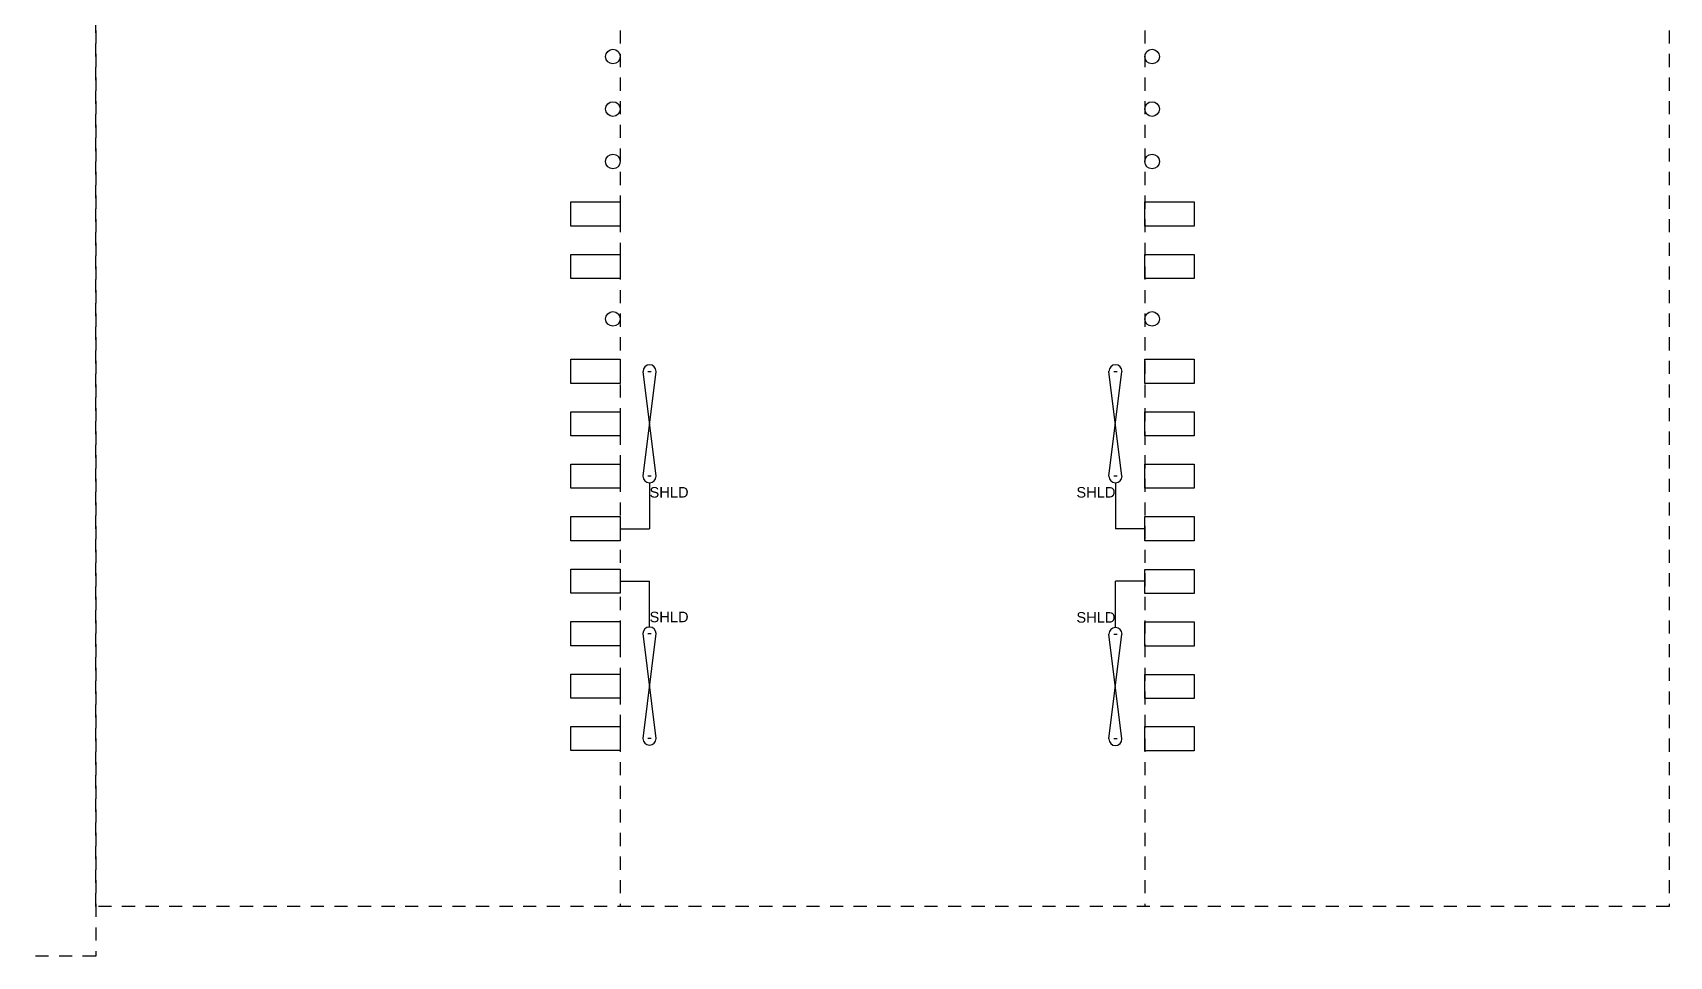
# Model space of a CAD drawing. Header units: inches. Extents: x 0 to 118, y -25 to 20.
# Drawn here: x 86.9 to 102.5, y -25.07 to -16.27 of the extents above; entities that cross this region are included whole.
import ezdxf
from ezdxf.enums import TextEntityAlignment as Align

# ---------------------------------------------------------------- set-up
doc = ezdxf.new("R2010")
doc.units = ezdxf.units.IN
doc.header["$MEASUREMENT"] = 0
doc.linetypes.add('HIDDEN2', pattern=[0.1875, 0.125, -0.0625])
for name, color, linetype in [('BORDER2', 220, 'HIDDEN2'), ('LINK', 9, 'Continuous'), ('WIRES', 7, 'Continuous')]:
    doc.layers.add(name, color=color, linetype=linetype)
doc.styles.add('INERCONNECT TABLES', font='arial.ttf', dxfattribs={"height": 0.1})
doc.styles.add('WD', font='arial.ttf', dxfattribs={"height": 1})

# ---------------------------------------------------------------- blocks, each defined once
blk = doc.blocks.new('TB-TB-TB_Round_L')
for centre in [(-0.07, 0), (-0.07, -0.5), (-0.07, -1)]:
    blk.add_circle(centre, 0.0699)
at = {"linetype": 'Continuous', "style": 'INERCONNECT TABLES', "flags": 8}
for tag, p in [('Tag1', (-0.17, 0.145)), ('Term1', (-0.221, 0)), ('Tag2', (-0.17, -0.355)), ('Desc2', (-3.5, -0.5)), ('Term2', (-0.221, -0.5)), ('Desc3', (-3.5, -0.65)), ('Tag3', (-0.17, -0.855)), ('Term3', (-0.221, -1))]:
    blk.add_attdef(tag, text='', height=0.1, dxfattribs=at).set_placement(p, align=Align.MIDDLE_RIGHT)
at = {"flags": 9}
for tag, p, height, style in [('X4TERM01', (-0.14, 0), 0.0125, 'WD'), ('X2TERM01', (-0.07, 0.07), 0.0125, 'WD'), ('X1TERM01', (0, 0), 0.0125, 'WD'), ('X8TERM01', (-0.07, -0.07), 0.0125, 'WD'), ('INST', (0.048, -0.098), 0.01, 'INERCONNECT TABLES'), ('FAMILY', (0.051, -0.033), 0.01, 'INERCONNECT TABLES'), ('X2TERM02', (-0.07, -0.43), 0.0125, 'WD'), ('X4TERM02', (-0.14, -0.5), 0.0125, 'WD'), ('X8TERM02', (-0.07, -0.57), 0.0125, 'WD'), ('X1TERM02', (0, -0.5), 0.0125, 'WD'), ('X2TERM03', (-0.07, -0.93), 0.0125, 'WD'), ('X4TERM03', (-0.14, -1), 0.0125, 'WD'), ('X8TERM03', (-0.07, -1.07), 0.0125, 'WD'), ('X1TERM03', (0, -1), 0.0125, 'WD')]:
    blk.add_attdef(tag, p, '', height=height, dxfattribs=dict(at, style=style))
at = {"linetype": 'Continuous', "style": 'INERCONNECT TABLES', "flags": 9}
blk.add_attdef('MFG', text='', height=0.01, dxfattribs=at).set_placement((0.079, -0.048), align=Align.RIGHT)
for tag, p in [('P/N', (0.048, -0.065)), ('LOC', (0.049, -0.078))]:
    blk.add_attdef(tag, p, '', height=0.01, dxfattribs=at)
at = {"style": 'INERCONNECT TABLES', "flags": 8}
blk.add_attdef('Desc1', text='', height=0.1, dxfattribs=at).set_placement((-3.5, -0.35), align=Align.MIDDLE_RIGHT)
blk = doc.blocks.new('TB-TB-TB_Round_R')
for centre in [(0.07, 0), (0.07, -0.5), (0.07, -1)]:
    blk.add_circle(centre, 0.0699)
at = {"linetype": 'Continuous', "style": 'INERCONNECT TABLES', "flags": 8}
for tag, p in [('Tag1', (0.17, 0.145)), ('Term1', (0.221, 0)), ('Tag2', (0.17, -0.355)), ('Term2', (0.221, -0.5)), ('Desc2', (3.5, -0.5)), ('Desc3', (3.5, -0.65)), ('Tag3', (0.17, -0.855)), ('Term3', (0.221, -1))]:
    blk.add_attdef(tag, text='', height=0.1, dxfattribs=at).set_placement(p, align=Align.MIDDLE_LEFT)
at = {"flags": 9}
for tag, p, height, style in [('X4TERM01', (0, 0), 0.0125, 'WD'), ('X2TERM01', (0.07, 0.07), 0.0125, 'WD'), ('X1TERM01', (0.14, 0), 0.0125, 'WD'), ('X8TERM01', (0.07, -0.07), 0.0125, 'WD'), ('FAMILY', (0.19, -0.033), 0.01, 'INERCONNECT TABLES'), ('X2TERM02', (0.07, -0.43), 0.0125, 'WD'), ('X4TERM02', (0, -0.5), 0.0125, 'WD'), ('X8TERM02', (0.07, -0.57), 0.0125, 'WD'), ('X1TERM02', (0.14, -0.5), 0.0125, 'WD'), ('X2TERM03', (0.07, -0.93), 0.0125, 'WD'), ('X4TERM03', (0, -1), 0.0125, 'WD'), ('X8TERM03', (0.07, -1.07), 0.0125, 'WD'), ('X1TERM03', (0.14, -1), 0.0125, 'WD')]:
    blk.add_attdef(tag, p, '', height=height, dxfattribs=dict(at, style=style))
at = {"linetype": 'Continuous', "style": 'INERCONNECT TABLES', "flags": 9}
blk.add_attdef('MFG', text='', height=0.01, dxfattribs=at).set_placement((0.219, -0.048), align=Align.RIGHT)
for tag, p in [('P/N', (0.188, -0.065)), ('LOC', (0.189, -0.078)), ('INST', (0.189, -0.097))]:
    blk.add_attdef(tag, p, '', height=0.01, dxfattribs=at)
at = {"style": 'INERCONNECT TABLES', "flags": 8}
blk.add_attdef('Desc1', text='', height=0.1, dxfattribs=at).set_placement((3.5, -0.35), align=Align.MIDDLE_LEFT)
blk = doc.blocks.new('TB-TB-TB_Square-Shld_L')
for p, q in [((0.264, 0), (0.295, 0)), ((0.295, -1), (0.264, -1))]:
    blk.add_line(p, q)
for points in [[(-0.472, 0.115), (0, 0.115), (0, -0.115), (-0.472, -0.115)], [(-0.472, -0.385), (0, -0.385), (0, -0.615), (-0.472, -0.615)], [(-0.472, -0.885), (0, -0.885), (0, -1.115), (-0.472, -1.115)], [(-0.472, -1.385), (0, -1.385), (0, -1.615), (-0.472, -1.615)]]:
    blk.add_lwpolyline(points, close=True)
for centre, start, end in [((0.28, 0), 360, 180), ((0.279, -1), 180, 0)]:
    blk.add_arc(centre, 0.0625, start, end)
at = {"layer": 'LINK'}
for p, q in [((0.342, -1), (0.217, 0)), ((0.217, -1), (0.342, 0))]:
    blk.add_line(p, q, dxfattribs=at)
at = {"layer": 'WIRES'}
for p in [(0.279, -1.063), (0, -1.5)]:
    blk.add_line(p, (0.279, -1.5), dxfattribs=at)
at = {"linetype": 'Continuous', "style": 'INERCONNECT TABLES', "flags": 8}
for tag, p in [('Tag1', (-0.572, 0.165)), ('Tag2', (-0.572, -0.335)), ('Desc2', (-3.5, -0.75)), ('Desc3', (-3.5, -0.9)), ('Tag3', (-0.572, -0.835)), ('Tag4', (-0.572, -1.335))]:
    blk.add_attdef(tag, text='', height=0.1, dxfattribs=at).set_placement(p, align=Align.MIDDLE_RIGHT)
for tag, p, height, style, flags in [('X4TERM01', (-0.472, 0), 0.0125, 'WD', 9), ('X2TERM01', (-0.236, 0.115), 0.0125, 'WD', 9), ('X1TERM01', (0, 0), 0.0125, 'WD', 9), ('X4TERM01', (0.264, 0), 0.01, 'WD', 9), ('X2TERM02', (0.28, 0.062), 0.01, 'WD', 9), ('X1TERM01', (0.295, 0), 0.01, 'WD', 9), ('X8TERM01', (-0.236, -0.115), 0.0125, 'WD', 9), ('X2TERM02', (-0.236, -0.385), 0.0125, 'WD', 9), ('X4TERM02', (-0.472, -0.5), 0.0125, 'WD', 9), ('X8TERM02', (-0.236, -0.615), 0.0125, 'WD', 9), ('X1TERM02', (0, -0.5), 0.0125, 'WD', 9), ('X2TERM03', (-0.236, -0.885), 0.0125, 'WD', 9), ('X4TERM03', (-0.472, -1), 0.0125, 'WD', 9), ('X1TERM03', (0, -1), 0.0125, 'WD', 9), ('X4TERM01', (0.264, -1), 0.01, 'WD', 1), ('X8TERM02', (0.279, -1.063), 0.01, 'WD', 1), ('X1TERM01', (0.295, -1), 0.01, 'WD', 1), ('X8TERM03', (-0.236, -1.115), 0.0125, 'WD', 9), ('Shield', (0.279, -1.203), 0.1, 'INERCONNECT TABLES', 8), ('X2TERM04', (-0.236, -1.385), 0.0125, 'WD', 9), ('X4TERM04', (-0.472, -1.5), 0.0125, 'WD', 9), ('X1TERM04', (0, -1.5), 0.0125, 'WD', 9), ('X8TERM04', (-0.236, -1.615), 0.0125, 'WD', 9)]:
    blk.add_attdef(tag, p, '', height=height, dxfattribs=dict(style=style, flags=flags))
for tag, p in [('Term1', (-0.236, 0)), ('Term2', (-0.236, -0.5)), ('Term3', (-0.236, -1)), ('Term4', (-0.236, -1.5))]:
    blk.add_attdef(tag, text='', height=0.1, dxfattribs=at).set_placement(p, align=Align.MIDDLE_CENTER)
at = {"linetype": 'Continuous', "style": 'INERCONNECT TABLES', "flags": 9}
for tag, p in [('LOC', (-0.32, 0.091)), ('P/N', (-0.319, 0.104)), ('INST', (-0.319, 0.074))]:
    blk.add_attdef(tag, p, '', height=0.01, dxfattribs=at)
at = {"style": 'WD', "width": 0.7, "flags": 9}
blk.add_attdef('FAMILY', (-0.319, 0.132), '', height=0.01, dxfattribs=at)
at = {"linetype": 'Continuous', "style": 'INERCONNECT TABLES', "flags": 9}
blk.add_attdef('MFG', text='', height=0.01, dxfattribs=at).set_placement((-0.288, 0.119), align=Align.RIGHT)
at = {"style": 'WD', "flags": 9}
for tag, p in [('X8LINKL', (0.217, 0)), ('X8LINKR', (0.342, 0)), ('X2LINKL', (0.217, -1)), ('X2LINKR', (0.342, -1))]:
    blk.add_attdef(tag, text='', height=0.01, dxfattribs=at).set_placement(p, align=Align.CENTER)
at = {"style": 'INERCONNECT TABLES', "flags": 8}
blk.add_attdef('Desc1', text='', height=0.1, dxfattribs=at).set_placement((-3.5, -0.6), align=Align.MIDDLE_RIGHT)
blk = doc.blocks.new('TB-TB-TB_Square-Shld_R')
for p, q in [((-0.295, 0), (-0.264, 0)), ((-0.264, -1), (-0.295, -1))]:
    blk.add_line(p, q)
for points in [[(0, 0.115), (0.472, 0.115), (0.472, -0.115), (0, -0.115)], [(0, -0.385), (0.472, -0.385), (0.472, -0.615), (0, -0.615)], [(0, -0.885), (0.472, -0.885), (0.472, -1.115), (0, -1.115)], [(0, -1.383), (0.472, -1.383), (0.472, -1.614), (0, -1.614)]]:
    blk.add_lwpolyline(points, close=True)
for centre, start, end in [((-0.279, 0), 360, 180), ((-0.279, -1), 180, 0)]:
    blk.add_arc(centre, 0.0625, start, end)
at = {"layer": 'LINK'}
for p, q in [((-0.217, -1), (-0.342, 0)), ((-0.342, -1), (-0.217, 0))]:
    blk.add_line(p, q, dxfattribs=at)
at = {"layer": 'WIRES'}
for p in [(-0.279, -1.063), (0, -1.5)]:
    blk.add_line(p, (-0.279, -1.5), dxfattribs=at)
at = {"linetype": 'Continuous', "style": 'INERCONNECT TABLES', "flags": 8}
for tag, p in [('Tag1', (0.572, 0.165)), ('Tag2', (0.572, -0.335)), ('Desc2', (3.5, -0.75)), ('Tag3', (0.572, -0.835)), ('Desc3', (3.5, -0.9)), ('Tag4', (0.572, -1.335))]:
    blk.add_attdef(tag, text='', height=0.1, dxfattribs=at).set_placement(p, align=Align.MIDDLE_LEFT)
at = {"style": 'WD', "flags": 9}
for tag, p in [('X8LINKL', (-0.342, 0)), ('X8LINKR', (-0.217, 0)), ('X2LINKL', (-0.342, -1)), ('X2LINKR', (-0.217, -1))]:
    blk.add_attdef(tag, text='', height=0.01, dxfattribs=at).set_placement(p, align=Align.CENTER)
at = {"style": 'WD'}
for tag, p, height, flags in [('X4TERM01', (-0.295, 0), 0.01, 1), ('X1TERM01', (-0.264, 0), 0.01, 9), ('X4TERM01', (0, 0), 0.0125, 9), ('X2TERM01', (0.236, 0.115), 0.0125, 9), ('X1TERM01', (0.472, 0), 0.0125, 9), ('X8TERM01', (0.236, -0.115), 0.0125, 9), ('X2TERM02', (0.236, -0.385), 0.0125, 9), ('X4TERM02', (0, -0.5), 0.0125, 9), ('X8TERM02', (0.236, -0.615), 0.0125, 9), ('X1TERM02', (0.472, -0.5), 0.0125, 9), ('X2TERM03', (0.236, -0.885), 0.0125, 9), ('X4TERM01', (-0.295, -1), 0.01, 9), ('X1TERM01', (-0.264, -1), 0.01, 9), ('X4TERM03', (0, -1), 0.0125, 9), ('X1TERM03', (0.472, -1), 0.0125, 9), ('X8TERM03', (0.236, -1.115), 0.0125, 9), ('X2TERM04', (0.236, -1.383), 0.0125, 9), ('X4TERM04', (0, -1.498), 0.0125, 9), ('X1TERM04', (0.472, -1.498), 0.0125, 9), ('X8TERM04', (0.236, -1.614), 0.0125, 9)]:
    blk.add_attdef(tag, p, '', height=height, dxfattribs=dict(at, flags=flags))
at = {"linetype": 'Continuous', "style": 'INERCONNECT TABLES', "flags": 9}
for tag, p in [('LOC', (-0.041, 0.018)), ('P/N', (-0.041, 0.03)), ('INST', (-0.041, 0.005))]:
    blk.add_attdef(tag, p, '', height=0.01, dxfattribs=at)
at = {"style": 'WD', "width": 0.7, "flags": 9}
blk.add_attdef('FAMILY', (-0.04, 0.065), '', height=0.01, dxfattribs=at)
at = {"linetype": 'Continuous', "style": 'INERCONNECT TABLES', "flags": 9}
blk.add_attdef('MFG', text='', height=0.01, dxfattribs=at).set_placement((-0.007, 0.049), align=Align.RIGHT)
at = {"linetype": 'Continuous', "style": 'INERCONNECT TABLES', "flags": 8}
for tag, p in [('Term1', (0.236, 0)), ('Term2', (0.236, -0.5)), ('Term3', (0.236, -1)), ('Term4', (0.236, -1.498))]:
    blk.add_attdef(tag, text='', height=0.1, dxfattribs=at).set_placement(p, align=Align.MIDDLE_CENTER)
at = {"style": 'INERCONNECT TABLES', "flags": 8}
blk.add_attdef('Desc1', text='', height=0.1, dxfattribs=at).set_placement((3.5, -0.6), align=Align.MIDDLE_LEFT)
for tag, height, style, flags, p in [('X8TERM02', 0.01, 'WD', 9, (-0.279, -1.063)), ('Shield', 0.1, 'INERCONNECT TABLES', 8, (-0.279, -1.203))]:
    blk.add_attdef(tag, text='', height=height, dxfattribs=dict(style=style, flags=flags)).set_placement(p, align=Align.RIGHT)
blk = doc.blocks.new('Shld-TB-TB-TB_Square_L')
for p, q in [((0.264, -0.5), (0.295, -0.5)), ((0.295, -1.5), (0.264, -1.5))]:
    blk.add_line(p, q)
for points in [[(-0.472, 0.115), (0, 0.115), (0, -0.115), (-0.472, -0.115)], [(-0.472, -0.385), (0, -0.385), (0, -0.615), (-0.472, -0.615)], [(-0.472, -0.885), (0, -0.885), (0, -1.115), (-0.472, -1.115)], [(-0.472, -1.385), (0, -1.385), (0, -1.615), (-0.472, -1.615)]]:
    blk.add_lwpolyline(points, close=True)
for centre, start, end in [((0.279, -0.5), 360, 180), ((0.279, -1.5), 180, 0)]:
    blk.add_arc(centre, 0.0625, start, end)
at = {"layer": 'LINK'}
for p, q in [((0.342, -1.5), (0.217, -0.5)), ((0.217, -1.5), (0.342, -0.5))]:
    blk.add_line(p, q, dxfattribs=at)
at = {"layer": 'WIRES'}
for p in [(0, 0), (0.279, -0.437)]:
    blk.add_line(p, (0.279, 0), dxfattribs=at)
at = {"linetype": 'Continuous', "style": 'INERCONNECT TABLES', "flags": 8}
for tag, p in [('Tag1', (-0.572, 0.165)), ('Tag2', (-0.572, -0.335)), ('Desc2', (-3.5, -0.75)), ('Desc3', (-3.5, -0.9)), ('Tag3', (-0.572, -0.835)), ('Tag4', (-0.572, -1.335))]:
    blk.add_attdef(tag, text='', height=0.1, dxfattribs=at).set_placement(p, align=Align.MIDDLE_RIGHT)
for tag, p, height, style, flags in [('X4TERM01', (-0.472, 0), 0.0125, 'WD', 9), ('X2TERM01', (-0.236, 0.115), 0.0125, 'WD', 9), ('X1TERM01', (0, 0), 0.0125, 'WD', 9), ('X8TERM01', (-0.236, -0.115), 0.0125, 'WD', 9), ('Shield', (0.279, -0.391), 0.1, 'INERCONNECT TABLES', 8), ('X2TERM02', (-0.236, -0.385), 0.0125, 'WD', 9), ('X2TERM02', (0.279, -0.437), 0.01, 'WD', 9), ('X4TERM02', (-0.472, -0.5), 0.0125, 'WD', 9), ('X8TERM02', (-0.236, -0.615), 0.0125, 'WD', 9), ('X1TERM02', (0, -0.5), 0.0125, 'WD', 9), ('X4TERM01', (0.264, -0.5), 0.01, 'WD', 9), ('X1TERM01', (0.295, -0.5), 0.01, 'WD', 9), ('X2TERM03', (-0.236, -0.885), 0.0125, 'WD', 9), ('X4TERM03', (-0.472, -1), 0.0125, 'WD', 9), ('X1TERM03', (0, -1), 0.0125, 'WD', 9), ('X8TERM03', (-0.236, -1.115), 0.0125, 'WD', 9), ('X2TERM04', (-0.236, -1.385), 0.0125, 'WD', 9), ('X4TERM04', (-0.472, -1.5), 0.0125, 'WD', 9), ('X1TERM04', (0, -1.5), 0.0125, 'WD', 9), ('X4TERM01', (0.264, -1.5), 0.01, 'WD', 1), ('X8TERM02', (0.279, -1.562), 0.01, 'WD', 1), ('X1TERM01', (0.295, -1.5), 0.01, 'WD', 1), ('X8TERM04', (-0.236, -1.615), 0.0125, 'WD', 9)]:
    blk.add_attdef(tag, p, '', height=height, dxfattribs=dict(style=style, flags=flags))
for tag, p in [('Term1', (-0.236, 0)), ('Term2', (-0.236, -0.5)), ('Term3', (-0.236, -1)), ('Term4', (-0.236, -1.5))]:
    blk.add_attdef(tag, text='', height=0.1, dxfattribs=at).set_placement(p, align=Align.MIDDLE_CENTER)
at = {"linetype": 'Continuous', "style": 'INERCONNECT TABLES', "flags": 9}
for tag, p in [('LOC', (-0.32, 0.091)), ('P/N', (-0.319, 0.104)), ('INST', (-0.319, 0.074))]:
    blk.add_attdef(tag, p, '', height=0.01, dxfattribs=at)
at = {"style": 'WD', "width": 0.7, "flags": 9}
blk.add_attdef('FAMILY', (-0.319, 0.132), '', height=0.01, dxfattribs=at)
at = {"linetype": 'Continuous', "style": 'INERCONNECT TABLES', "flags": 9}
blk.add_attdef('MFG', text='', height=0.01, dxfattribs=at).set_placement((-0.288, 0.119), align=Align.RIGHT)
at = {"style": 'INERCONNECT TABLES', "flags": 8}
blk.add_attdef('Desc1', text='', height=0.1, dxfattribs=at).set_placement((-3.5, -0.6), align=Align.MIDDLE_RIGHT)
at = {"style": 'WD', "flags": 9}
for tag, p in [('X8LINKL', (0.217, -0.5)), ('X8LINKR', (0.342, -0.5)), ('X2LINKL', (0.217, -1.5)), ('X2LINKR', (0.342, -1.5))]:
    blk.add_attdef(tag, text='', height=0.01, dxfattribs=at).set_placement(p, align=Align.CENTER)
blk = doc.blocks.new('Shld-TB-TB-TB_Square_R')
for p, q in [((-0.295, -0.504), (-0.264, -0.504)), ((-0.264, -1.504), (-0.295, -1.504))]:
    blk.add_line(p, q)
for points in [[(0, 0.112), (0.472, 0.112), (0.472, -0.119), (0, -0.119)], [(0, -0.388), (0.472, -0.388), (0.472, -0.619), (0, -0.619)], [(0, -0.888), (0.472, -0.888), (0.472, -1.119), (0, -1.119)], [(0, -1.386), (0.472, -1.386), (0.472, -1.617), (0, -1.617)]]:
    blk.add_lwpolyline(points, close=True)
for centre, start, end in [((-0.279, -0.504), 360, 180), ((-0.28, -1.504), 180, 0)]:
    blk.add_arc(centre, 0.0625, start, end)
at = {"layer": 'LINK'}
for p, q in [((-0.217, -1.504), (-0.342, -0.504)), ((-0.342, -1.504), (-0.217, -0.504))]:
    blk.add_line(p, q, dxfattribs=at)
at = {"layer": 'WIRES'}
for p in [(-0.279, -0.437), (0, 0)]:
    blk.add_line(p, (-0.279, 0), dxfattribs=at)
at = {"linetype": 'Continuous', "style": 'INERCONNECT TABLES', "flags": 8}
for tag, p in [('Tag1', (0.572, 0.162)), ('Tag2', (0.572, -0.338)), ('Desc2', (3.5, -0.754)), ('Tag3', (0.572, -0.838)), ('Desc3', (3.5, -0.904)), ('Tag4', (0.572, -1.336))]:
    blk.add_attdef(tag, text='', height=0.1, dxfattribs=at).set_placement(p, align=Align.MIDDLE_LEFT)
at = {"linetype": 'Continuous', "style": 'INERCONNECT TABLES', "flags": 9}
for tag, p in [('LOC', (-0.041, 0.014)), ('P/N', (-0.041, 0.026)), ('INST', (-0.041, 0.001))]:
    blk.add_attdef(tag, p, '', height=0.01, dxfattribs=at)
at = {"style": 'WD', "width": 0.7, "flags": 9}
blk.add_attdef('FAMILY', (-0.04, 0.061), '', height=0.01, dxfattribs=at)
at = {"linetype": 'Continuous', "style": 'INERCONNECT TABLES', "flags": 9}
blk.add_attdef('MFG', text='', height=0.01, dxfattribs=at).set_placement((-0.007, 0.045), align=Align.RIGHT)
at = {"style": 'WD'}
for tag, p, height, flags in [('X4TERM01', (0, -0.004), 0.0125, 9), ('X2TERM01', (0.236, 0.112), 0.0125, 9), ('X1TERM01', (0.472, -0.004), 0.0125, 9), ('X8TERM01', (0.236, -0.119), 0.0125, 9), ('X2TERM02', (0.236, -0.388), 0.0125, 9), ('X4TERM01', (-0.295, -0.504), 0.01, 1), ('X1TERM01', (-0.264, -0.504), 0.01, 9), ('X4TERM02', (0, -0.504), 0.0125, 9), ('X8TERM02', (0.236, -0.619), 0.0125, 9), ('X1TERM02', (0.472, -0.504), 0.0125, 9), ('X2TERM03', (0.236, -0.888), 0.0125, 9), ('X4TERM03', (0, -1.004), 0.0125, 9), ('X1TERM03', (0.472, -1.004), 0.0125, 9), ('X8TERM03', (0.236, -1.119), 0.0125, 9), ('X2TERM04', (0.236, -1.386), 0.0125, 9), ('X4TERM01', (-0.295, -1.504), 0.01, 9), ('X1TERM01', (-0.264, -1.504), 0.01, 9), ('X4TERM04', (0, -1.502), 0.0125, 9), ('X1TERM04', (0.472, -1.502), 0.0125, 9), ('X8TERM04', (0.234, -1.617), 0.0125, 9)]:
    blk.add_attdef(tag, p, '', height=height, dxfattribs=dict(at, flags=flags))
at = {"linetype": 'Continuous', "style": 'INERCONNECT TABLES', "flags": 8}
for tag, p in [('Term1', (0.236, -0.004)), ('Term2', (0.236, -0.504)), ('Term3', (0.236, -1.004)), ('Term4', (0.236, -1.502))]:
    blk.add_attdef(tag, text='', height=0.1, dxfattribs=at).set_placement(p, align=Align.MIDDLE_CENTER)
for tag, height, style, flags, p in [('Shield', 0.1, 'INERCONNECT TABLES', 8, (-0.279, -0.395)), ('X8TERM02', 0.01, 'WD', 9, (-0.28, -1.566))]:
    blk.add_attdef(tag, text='', height=height, dxfattribs=dict(style=style, flags=flags)).set_placement(p, align=Align.RIGHT)
at = {"style": 'WD', "flags": 9}
for tag, p in [('X8LINKL', (-0.342, -0.504)), ('X8LINKR', (-0.217, -0.504)), ('X2LINKL', (-0.342, -1.504)), ('X2LINKR', (-0.217, -1.504))]:
    blk.add_attdef(tag, text='', height=0.01, dxfattribs=at).set_placement(p, align=Align.CENTER)
at = {"style": 'INERCONNECT TABLES', "flags": 8}
blk.add_attdef('Desc1', text='', height=0.1, dxfattribs=at).set_placement((3.5, -0.604), align=Align.MIDDLE_LEFT)
blk = doc.blocks.new('TB-TB_Square-TB_Round_L')
for points in [[(-0.472, 0.115), (0, 0.115), (0, -0.115), (-0.472, -0.115)], [(-0.472, -0.385), (0, -0.385), (0, -0.615), (-0.472, -0.615)]]:
    blk.add_lwpolyline(points, close=True)
blk.add_circle((-0.07, -1), 0.0699)
at = {"linetype": 'Continuous', "style": 'INERCONNECT TABLES', "flags": 8}
for tag, p in [('Tag1', (-0.572, 0.165)), ('Desc1', (-3.5, -0.35)), ('Tag2', (-0.572, -0.335)), ('Desc2', (-3.5, -0.5)), ('Desc3', (-3.5, -0.65)), ('Tag3', (-0.17, -0.855)), ('Term3', (-0.221, -1))]:
    blk.add_attdef(tag, text='', height=0.1, dxfattribs=at).set_placement(p, align=Align.MIDDLE_RIGHT)
at = {"linetype": 'Continuous', "flags": 9}
for tag, p, height, style in [('X4TERM01', (-0.472, 0), 0.0125, 'WD'), ('LOC', (-0.32, 0.091), 0.01, 'INERCONNECT TABLES'), ('P/N', (-0.319, 0.104), 0.01, 'INERCONNECT TABLES'), ('INST', (-0.319, 0.074), 0.01, 'INERCONNECT TABLES'), ('X2TERM01', (-0.236, 0.115), 0.0125, 'WD'), ('X1TERM01', (0, 0), 0.0125, 'WD'), ('X8TERM01', (-0.236, -0.115), 0.0125, 'WD'), ('X2TERM02', (-0.236, -0.385), 0.0125, 'WD'), ('X4TERM02', (-0.472, -0.5), 0.0125, 'WD'), ('X8TERM02', (-0.236, -0.615), 0.0125, 'WD'), ('X1TERM02', (0, -0.5), 0.0125, 'WD')]:
    blk.add_attdef(tag, p, '', height=height, dxfattribs=dict(at, style=style))
at = {"linetype": 'Continuous', "style": 'INERCONNECT TABLES', "flags": 8}
for tag, p in [('Term1', (-0.236, 0)), ('Term2', (-0.236, -0.5))]:
    blk.add_attdef(tag, text='', height=0.1, dxfattribs=at).set_placement(p, align=Align.MIDDLE_CENTER)
at = {"linetype": 'Continuous', "style": 'WD', "width": 0.7, "flags": 9}
blk.add_attdef('FAMILY', (-0.319, 0.132), '', height=0.01, dxfattribs=at)
at = {"linetype": 'Continuous', "style": 'INERCONNECT TABLES', "flags": 9}
blk.add_attdef('MFG', text='', height=0.01, dxfattribs=at).set_placement((-0.288, 0.119), align=Align.RIGHT)
blk = doc.blocks.new('TB-TB_Square-TB_Round_R')
for points in [[(0, 0.115), (0.472, 0.115), (0.472, -0.115), (0, -0.115)], [(0, -0.385), (0.472, -0.385), (0.472, -0.615), (0, -0.615)]]:
    blk.add_lwpolyline(points, close=True)
blk.add_circle((0.07, -1), 0.0699)
at = {"linetype": 'Continuous', "style": 'INERCONNECT TABLES', "flags": 8}
for tag, p in [('Tag1', (0.572, 0.165)), ('Tag2', (0.572, -0.335)), ('Desc1', (3.5, -0.35)), ('Desc2', (3.5, -0.5)), ('Desc3', (3.5, -0.65)), ('Tag3', (0.17, -0.855)), ('Term3', (0.221, -1))]:
    blk.add_attdef(tag, text='', height=0.1, dxfattribs=at).set_placement(p, align=Align.MIDDLE_LEFT)
at = {"linetype": 'Continuous', "flags": 9}
for tag, p, height, style in [('LOC', (-0.041, 0.018), 0.01, 'INERCONNECT TABLES'), ('P/N', (-0.041, 0.03), 0.01, 'INERCONNECT TABLES'), ('INST', (-0.041, 0.005), 0.01, 'INERCONNECT TABLES'), ('X4TERM01', (0, 0), 0.0125, 'WD'), ('X2TERM01', (0.236, 0.115), 0.0125, 'WD'), ('X1TERM01', (0.472, 0), 0.0125, 'WD'), ('X8TERM01', (0.236, -0.115), 0.0125, 'WD'), ('X2TERM02', (0.236, -0.385), 0.0125, 'WD'), ('X4TERM02', (0, -0.5), 0.0125, 'WD'), ('X8TERM02', (0.236, -0.615), 0.0125, 'WD'), ('X1TERM02', (0.472, -0.5), 0.0125, 'WD')]:
    blk.add_attdef(tag, p, '', height=height, dxfattribs=dict(at, style=style))
at = {"linetype": 'Continuous', "style": 'WD', "width": 0.7, "flags": 9}
blk.add_attdef('FAMILY', (-0.04, 0.065), '', height=0.01, dxfattribs=at)
at = {"linetype": 'Continuous', "style": 'INERCONNECT TABLES', "flags": 9}
blk.add_attdef('MFG', text='', height=0.01, dxfattribs=at).set_placement((-0.007, 0.049), align=Align.RIGHT)
at = {"linetype": 'Continuous', "style": 'INERCONNECT TABLES', "flags": 8}
for tag, p in [('Term1', (0.236, 0)), ('Term2', (0.236, -0.5))]:
    blk.add_attdef(tag, text='', height=0.1, dxfattribs=at).set_placement(p, align=Align.MIDDLE_CENTER)

msp = doc.modelspace()

# ---------------------------------------------------------------- linework, layer by layer
at = {"layer": 'BORDER2'}
for p, q in [((92.5, 17.5), (92.5, -24.6)), ((97.5, 17.5), (97.5, -24.6))]:
    msp.add_line(p, q, dxfattribs=at)
at = {"layer": 'BORDER2', "linetype": 'HIDDEN2'}
msp.add_lwpolyline([(72.5, 17.5), (87.5, 17.5), (87.5, -25.075), (72.5, -25.025)], close=True, dxfattribs=at)
at = {"layer": 'BORDER2'}
msp.add_lwpolyline([(87.5, 17.5), (102.5, 17.5), (102.5, -24.6), (87.5, -24.6)], close=True, dxfattribs=at)

# ---------------------------------------------------------------- block references
for name, p in [('TB-TB-TB_Round_L', (92.5, -16.5)), ('TB-TB-TB_Round_R', (97.5, -16.5))]:
    msp.add_blockref(name, p)
at = {"linetype": 'Continuous'}
for name, p in [('TB-TB_Square-TB_Round_L', (92.5, -18)), ('TB-TB_Square-TB_Round_R', (97.5, -18))]:
    msp.add_blockref(name, p, dxfattribs=at)
for name, p in [('TB-TB-TB_Square-Shld_L', (92.5, -19.5)), ('TB-TB-TB_Square-Shld_R', (97.5, -19.5)), ('Shld-TB-TB-TB_Square_L', (92.5, -21.5))]:
    msp.add_blockref(name, p).add_auto_attribs({'Shield': 'SHLD'})
msp.add_blockref('Shld-TB-TB-TB_Square_R', (97.5, -21.5), dxfattribs=at).add_auto_attribs({'Shield': 'SHLD'})

doc.saveas('drawing.dxf')
